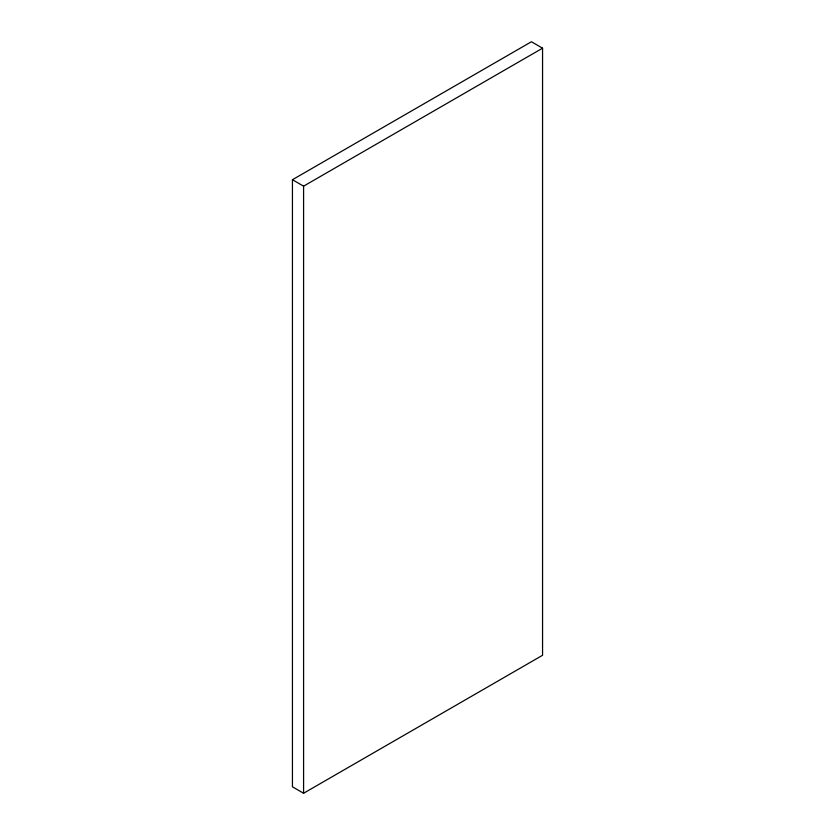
<?xml version="1.0" encoding="UTF-8"?>
<svg xmlns="http://www.w3.org/2000/svg" width="835" height="835" viewBox="0 0 835 835"><rect width="100%" height="100%" fill="white"/><g stroke="black" fill="none" stroke-linecap="round" stroke-linejoin="round"><path stroke-width="1.25" d="M292.438 179.723L531.415 41.75L542.562 48.19L542.562 655.277L303.585 793.25L292.438 786.81L292.438 179.723L303.585 186.163L542.562 48.19M303.585 186.163L303.585 793.25"/></g></svg>
